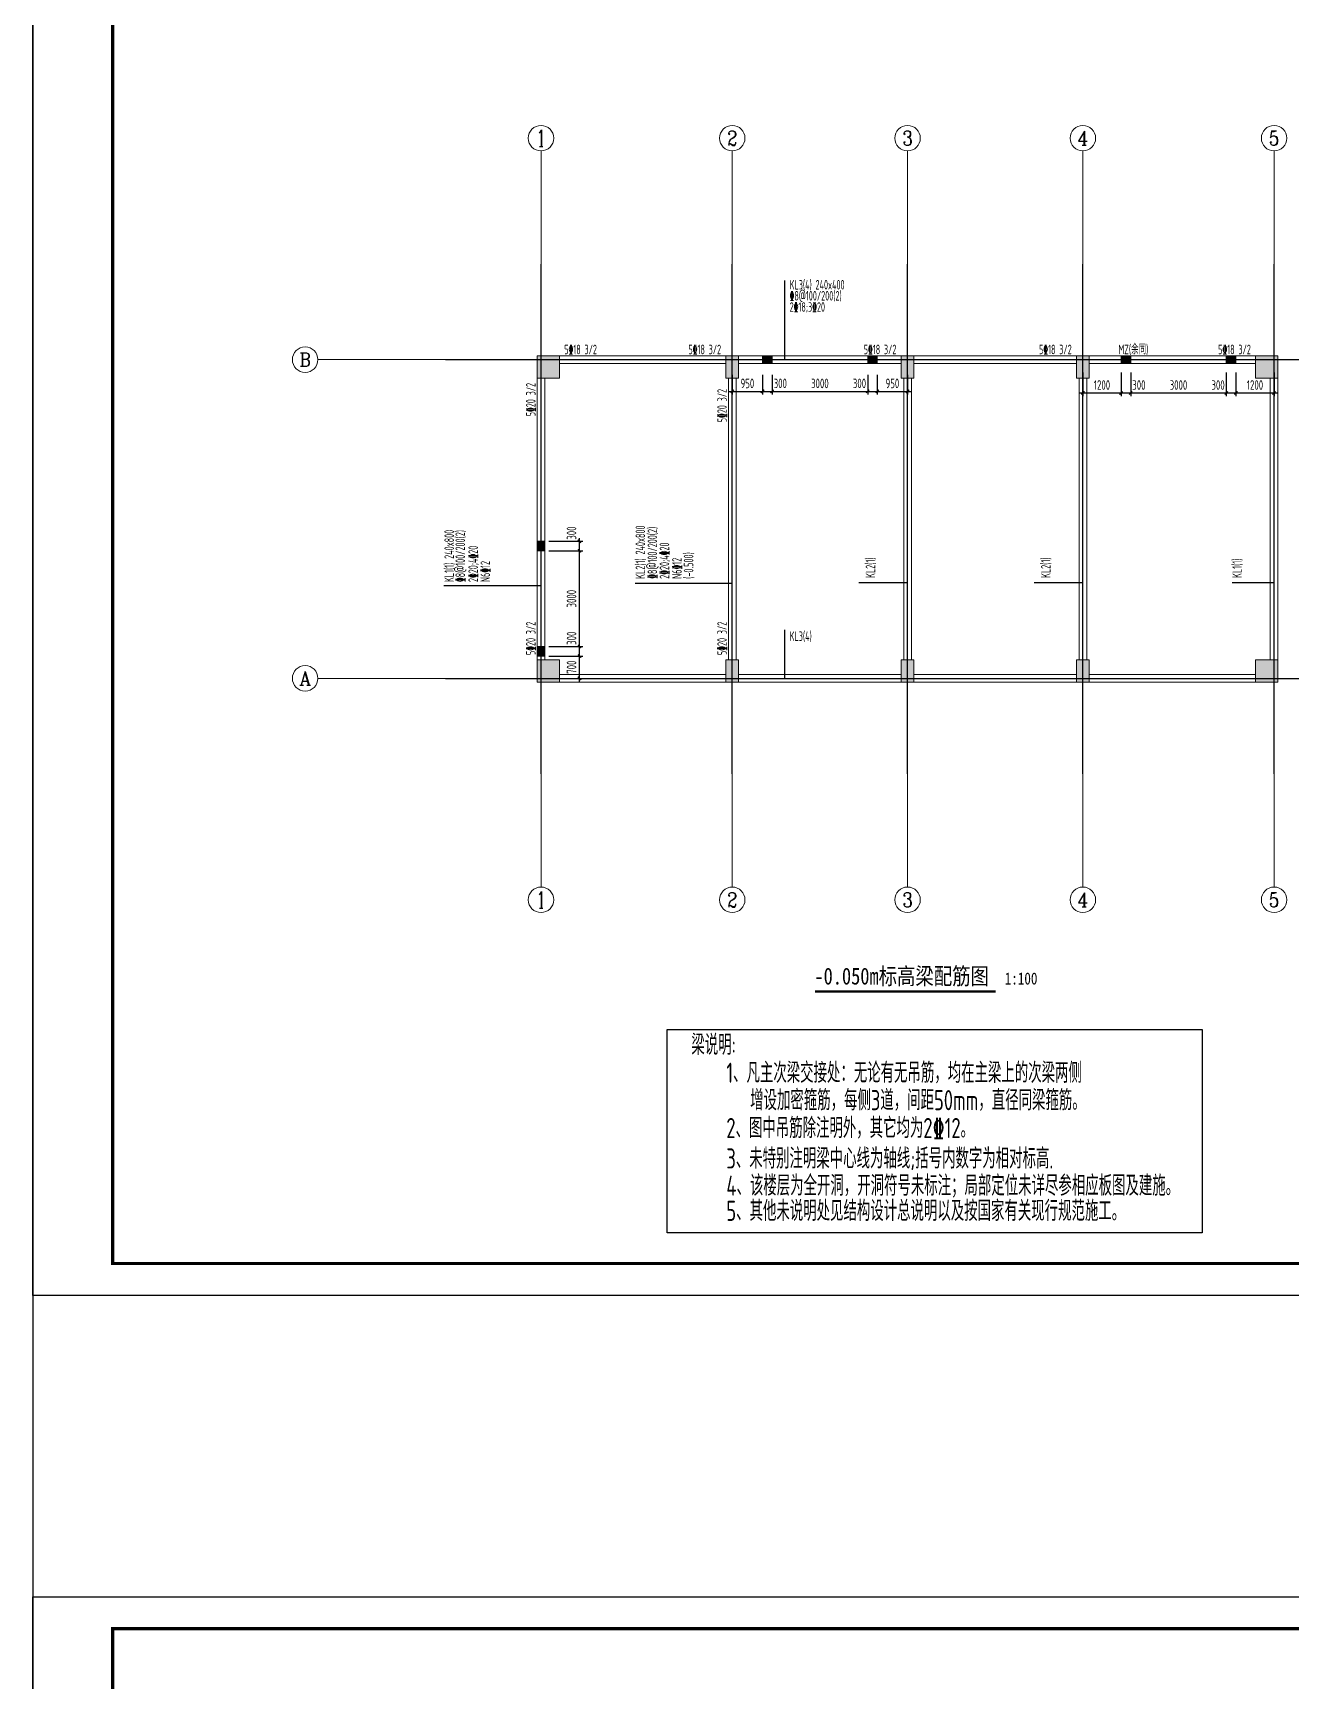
# Model space of a CAD drawing. Extents: x 1885024 to 3341100, y 16453725 to 19955423.
# Drawn here: x 3164089 to 3203558, y 18654701 to 18706416 of the extents above; entities that cross this region are included whole.
import ezdxf
from ezdxf.enums import TextEntityAlignment as Align

# ---------------------------------------------------------------- set-up
doc = ezdxf.new("R2010")
doc.units = 0
doc.header["$LTSCALE"] = 1000
doc.header["$MEASUREMENT"] = 0
doc.layers.get('Defpoints').update_dxf_attribs({"color": 250})
for name, color, linetype in [('AXIS', 3, 'Continuous'), ('AXIS_TEXT', 7, 'Continuous'), ('bz', 23, 'Continuous'), ('DIM_SYMB', 165, 'Continuous'), ('L', 4, 'Continuous'), ('TK', 4, 'Continuous')]:
    doc.layers.add(name, color=color, linetype=linetype)
for name, color, linetype, lineweight in [('COLU', 7, 'Continuous', 0), ('COLU_HATCH', 251, 'Continuous', 0), ('DIM', 3, 'Continuous', 0), ('梁', 4, 'Continuous', 18), ('梁原位标注', 7, 'Continuous', 25), ('梁原位标注竖向', 7, 'Continuous', 25), ('梁集中标注', 2, 'Continuous', 25), ('梁集中标注竖向', 2, 'Continuous', 25)]:
    doc.layers.add(name, color=color, linetype=linetype, lineweight=lineweight)
doc.styles.add('_TCH_AXIS', font='COMPLEX', dxfattribs={"bigfont": 'GBCBIG'})
doc.styles.add('COMPLEX', font='COMPLEX')
doc.styles.add('FromPkpm', font='Pkpmeng', dxfattribs={"width": 0.7, "bigfont": 'hztxt'})
doc.styles.add('TSSD_Dimension', font='tssdeng.shx', dxfattribs={"width": 0.7, "bigfont": 'hztxt.shx'})
doc.styles.add('TSSD_REIN', font='tssdeng.shx', dxfattribs={"width": 0.7, "bigfont": 'tssdchn.shx'})
doc.styles.add('宋体', font='', dxfattribs={"width": 0.8})
doc.styles.get('宋体').set_extended_font_data('SimSun')
doc.dimstyles.new('TSSD_100_100', dxfattribs={"dimtxt": 300, "dimasz": 100, "dimexe": 100, "dimexo": 250, "dimgap": 100, "dimtad": 1, "dimdec": 0, "dimzin": 0, "dimdsep": 46, "dimtxsty": 'TSSD_Dimension', "dimblk": 'ARCHTICK', "dimblk1": 'ARCHTICK', "dimblk2": 'ARCHTICK', "dimcen": 0, "dimdle": 100, "dimclrt": 7, "dimadec": 0, "dimazin": 0, "dimtfac": 1, "dimtdec": 0, "dimtix": 1, "dimtmove": 2, "dimatfit": 3, "dimfxl": 0, "dimtolj": 1, "dimtzin": 0, "dimarcsym": 0})

# ---------------------------------------------------------------- blocks, each defined once
blk = doc.blocks.new('GeYuanFrame_43377245', base_point=(18.76, 4.34))
at = {"layer": 'TK'}
blk.add_lwpolyline([(18.76, 424.34), (612.76, 424.34), (612.76, 4.34), (18.76, 4.34), (18.76, 424.34)], dxfattribs=at)
at = {"layer": 'TK', "const_width": 1}
blk.add_lwpolyline([(602.76, 414.34), (43.76, 414.34), (43.76, 14.34), (602.76, 14.34)], close=True, dxfattribs=at)
blk = doc.blocks.new('_AXISO')
blk.add_circle((0, 0), 0.5)
at = {"layer": 'AXIS_TEXT', "style": 'COMPLEX', "width": 1.041667}
blk.add_attdef('A', text='', height=0.56, dxfattribs=at).set_placement((-0.25, -0.28), (0.25, -0.28), align=Align.FIT)
blk = doc.blocks.new('RYTRTD')
at = {"layer": 'COLU_HATCH'}
for points in [[(2455229, 18689001), (2455529, 18689001), (2455529, 18688761), (2455229, 18688761)], [(2458529, 18689001), (2458829, 18689001), (2458829, 18688761), (2458529, 18688761)], [(2466479, 18689001), (2466779, 18689001), (2466779, 18688761), (2466479, 18688761)], [(2469779, 18689001), (2470079, 18689001), (2470079, 18688761), (2469779, 18688761)], [(2448399, 18683181), (2448399, 18682881), (2448159, 18682881), (2448159, 18683181)], [(2448399, 18679881), (2448399, 18679581), (2448159, 18679581), (2448159, 18679881)]]:
    blk.add_hatch(color=3, dxfattribs=at).paths.add_polyline_path(points)
at = {"layer": 'COLU', "color": 3}
for points in [[(2455229, 18689001), (2455529, 18689001), (2455529, 18688761), (2455229, 18688761)], [(2458529, 18689001), (2458829, 18689001), (2458829, 18688761), (2458529, 18688761)], [(2466479, 18689001), (2466779, 18689001), (2466779, 18688761), (2466479, 18688761)], [(2469779, 18689001), (2470079, 18689001), (2470079, 18688761), (2469779, 18688761)], [(2448399, 18683181), (2448399, 18682881), (2448159, 18682881), (2448159, 18683181)], [(2448399, 18679881), (2448399, 18679581), (2448159, 18679581), (2448159, 18679881)]]:
    blk.add_lwpolyline(points, close=True, dxfattribs=at)
blk = doc.blocks.new('_ArchTick')
at = {"color": 0, "linetype": 'ByBlock', "const_width": 0.4}
blk.add_lwpolyline([(-0.5, -0.5), (0.5, 0.5)], dxfattribs=at)
blk = doc.blocks.new('*D10')
at = {"layer": 'Defpoints', "color": 0}
for p in [(3186027, 18695941), (3186977, 18695941), (3186977, 18695170)]:
    blk.add_point(p, dxfattribs=at)
at = {"layer": 'DIM', "color": 0, "lineweight": -2}
for p, q in [((3186027, 18695691), (3186027, 18695070)), ((3186977, 18695691), (3186977, 18695070)), ((3185927, 18695170), (3187077, 18695170))]:
    blk.add_line(p, q, dxfattribs=at)
at = {"layer": 'DIM', "color": 0, "lineweight": -2, "xscale": 100, "yscale": 100, "zscale": 100, "rotation": 180}
blk.add_blockref('_ArchTick', (3186027, 18695170), dxfattribs=at)
at = {"layer": 'DIM', "color": 0, "lineweight": -2, "xscale": 100, "yscale": 100, "zscale": 100}
blk.add_blockref('_ArchTick', (3186977, 18695170), dxfattribs=at)
at = {"layer": 'DIM', "color": 7, "insert": (3186502, 18695420), "char_height": 300, "attachment_point": 5, "style": 'TSSD_Dimension'}
blk.add_mtext('\\A1;950', dxfattribs=at)
blk = doc.blocks.new('*D11')
at = {"layer": 'Defpoints', "color": 0}
for p in [(3186977, 18695941), (3187277, 18695941), (3187277, 18695170)]:
    blk.add_point(p, dxfattribs=at)
at = {"layer": 'DIM', "color": 0, "lineweight": -2}
for p, q in [((3186977, 18695691), (3186977, 18695070)), ((3187277, 18695691), (3187277, 18695070)), ((3186877, 18695170), (3187377, 18695170))]:
    blk.add_line(p, q, dxfattribs=at)
at = {"layer": 'DIM', "color": 0, "lineweight": -2, "xscale": 100, "yscale": 100, "zscale": 100, "rotation": 180}
blk.add_blockref('_ArchTick', (3186977, 18695170), dxfattribs=at)
at = {"layer": 'DIM', "color": 0, "lineweight": -2, "xscale": 100, "yscale": 100, "zscale": 100}
blk.add_blockref('_ArchTick', (3187277, 18695170), dxfattribs=at)
at = {"layer": 'DIM', "color": 7, "insert": (3187535, 18695420), "char_height": 300, "attachment_point": 5, "style": 'TSSD_Dimension'}
blk.add_mtext('\\A1;300', dxfattribs=at)
blk = doc.blocks.new('*D12')
at = {"layer": 'Defpoints', "color": 0}
for p in [(3187277, 18695941), (3190277, 18695941), (3190277, 18695170)]:
    blk.add_point(p, dxfattribs=at)
at = {"layer": 'DIM', "color": 0, "lineweight": -2}
for p, q in [((3187277, 18695691), (3187277, 18695070)), ((3190277, 18695691), (3190277, 18695070)), ((3187177, 18695170), (3190377, 18695170))]:
    blk.add_line(p, q, dxfattribs=at)
at = {"layer": 'DIM', "color": 0, "lineweight": -2, "xscale": 100, "yscale": 100, "zscale": 100, "rotation": 180}
blk.add_blockref('_ArchTick', (3187277, 18695170), dxfattribs=at)
at = {"layer": 'DIM', "color": 0, "lineweight": -2, "xscale": 100, "yscale": 100, "zscale": 100}
blk.add_blockref('_ArchTick', (3190277, 18695170), dxfattribs=at)
at = {"layer": 'DIM', "color": 7, "insert": (3188777, 18695420), "char_height": 300, "attachment_point": 5, "style": 'TSSD_Dimension'}
blk.add_mtext('\\A1;3000', dxfattribs=at)
blk = doc.blocks.new('*D13')
at = {"layer": 'Defpoints', "color": 0}
for p in [(3190277, 18695941), (3190577, 18695941), (3190577, 18695170)]:
    blk.add_point(p, dxfattribs=at)
at = {"layer": 'DIM', "color": 0, "lineweight": -2}
for p, q in [((3190277, 18695691), (3190277, 18695070)), ((3190577, 18695691), (3190577, 18695070)), ((3190177, 18695170), (3190677, 18695170))]:
    blk.add_line(p, q, dxfattribs=at)
at = {"layer": 'DIM', "color": 0, "lineweight": -2, "xscale": 100, "yscale": 100, "zscale": 100, "rotation": 180}
blk.add_blockref('_ArchTick', (3190277, 18695170), dxfattribs=at)
at = {"layer": 'DIM', "color": 0, "lineweight": -2, "xscale": 100, "yscale": 100, "zscale": 100}
blk.add_blockref('_ArchTick', (3190577, 18695170), dxfattribs=at)
at = {"layer": 'DIM', "color": 7, "insert": (3190019, 18695420), "char_height": 300, "attachment_point": 5, "style": 'TSSD_Dimension'}
blk.add_mtext('\\A1;300', dxfattribs=at)
blk = doc.blocks.new('*D14')
at = {"layer": 'Defpoints', "color": 0}
for p in [(3190577, 18695941), (3191527, 18695941), (3191527, 18695170)]:
    blk.add_point(p, dxfattribs=at)
at = {"layer": 'DIM', "color": 0, "lineweight": -2}
for p, q in [((3190577, 18695691), (3190577, 18695070)), ((3191527, 18695691), (3191527, 18695070)), ((3190477, 18695170), (3191627, 18695170))]:
    blk.add_line(p, q, dxfattribs=at)
at = {"layer": 'DIM', "color": 0, "lineweight": -2, "xscale": 100, "yscale": 100, "zscale": 100, "rotation": 180}
blk.add_blockref('_ArchTick', (3190577, 18695170), dxfattribs=at)
at = {"layer": 'DIM', "color": 0, "lineweight": -2, "xscale": 100, "yscale": 100, "zscale": 100}
blk.add_blockref('_ArchTick', (3191527, 18695170), dxfattribs=at)
at = {"layer": 'DIM', "color": 7, "insert": (3191052, 18695420), "char_height": 300, "attachment_point": 5, "style": 'TSSD_Dimension'}
blk.add_mtext('\\A1;950', dxfattribs=at)
blk = doc.blocks.new('*D15')
at = {"layer": 'Defpoints', "color": 0}
for p in [(3197027, 18696015), (3198227, 18696015), (3198227, 18695119)]:
    blk.add_point(p, dxfattribs=at)
at = {"layer": 'DIM', "color": 0, "lineweight": -2}
for p, q in [((3197027, 18695765), (3197027, 18695019)), ((3198227, 18695765), (3198227, 18695019)), ((3196927, 18695119), (3198327, 18695119))]:
    blk.add_line(p, q, dxfattribs=at)
at = {"layer": 'DIM', "color": 0, "lineweight": -2, "xscale": 100, "yscale": 100, "zscale": 100, "rotation": 180}
blk.add_blockref('_ArchTick', (3197027, 18695119), dxfattribs=at)
at = {"layer": 'DIM', "color": 0, "lineweight": -2, "xscale": 100, "yscale": 100, "zscale": 100}
blk.add_blockref('_ArchTick', (3198227, 18695119), dxfattribs=at)
at = {"layer": 'DIM', "color": 7, "insert": (3197627, 18695369), "char_height": 300, "attachment_point": 5, "style": 'TSSD_Dimension'}
blk.add_mtext('\\A1;1200', dxfattribs=at)
blk = doc.blocks.new('*D16')
at = {"layer": 'Defpoints', "color": 0}
for p in [(3198227, 18696015), (3198527, 18696015), (3198527, 18695119)]:
    blk.add_point(p, dxfattribs=at)
at = {"layer": 'DIM', "color": 0, "lineweight": -2}
for p, q in [((3198227, 18695765), (3198227, 18695019)), ((3198527, 18695765), (3198527, 18695019)), ((3198127, 18695119), (3198627, 18695119))]:
    blk.add_line(p, q, dxfattribs=at)
at = {"layer": 'DIM', "color": 0, "lineweight": -2, "xscale": 100, "yscale": 100, "zscale": 100, "rotation": 180}
blk.add_blockref('_ArchTick', (3198227, 18695119), dxfattribs=at)
at = {"layer": 'DIM', "color": 0, "lineweight": -2, "xscale": 100, "yscale": 100, "zscale": 100}
blk.add_blockref('_ArchTick', (3198527, 18695119), dxfattribs=at)
at = {"layer": 'DIM', "color": 7, "insert": (3198785, 18695369), "char_height": 300, "attachment_point": 5, "style": 'TSSD_Dimension'}
blk.add_mtext('\\A1;300', dxfattribs=at)
blk = doc.blocks.new('*D17')
at = {"layer": 'Defpoints', "color": 0}
for p in [(3198527, 18696015), (3201527, 18696015), (3201527, 18695119)]:
    blk.add_point(p, dxfattribs=at)
at = {"layer": 'DIM', "color": 0, "lineweight": -2}
for p, q in [((3198527, 18695765), (3198527, 18695019)), ((3201527, 18695765), (3201527, 18695019)), ((3198427, 18695119), (3201627, 18695119))]:
    blk.add_line(p, q, dxfattribs=at)
at = {"layer": 'DIM', "color": 0, "lineweight": -2, "xscale": 100, "yscale": 100, "zscale": 100, "rotation": 180}
blk.add_blockref('_ArchTick', (3198527, 18695119), dxfattribs=at)
at = {"layer": 'DIM', "color": 0, "lineweight": -2, "xscale": 100, "yscale": 100, "zscale": 100}
blk.add_blockref('_ArchTick', (3201527, 18695119), dxfattribs=at)
at = {"layer": 'DIM', "color": 7, "insert": (3200027, 18695369), "char_height": 300, "attachment_point": 5, "style": 'TSSD_Dimension'}
blk.add_mtext('\\A1;3000', dxfattribs=at)
blk = doc.blocks.new('*D18')
at = {"layer": 'Defpoints', "color": 0}
for p in [(3201527, 18696015), (3201827, 18696015), (3201827, 18695119)]:
    blk.add_point(p, dxfattribs=at)
at = {"layer": 'DIM', "color": 0, "lineweight": -2}
for p, q in [((3201527, 18695765), (3201527, 18695019)), ((3201827, 18695765), (3201827, 18695019)), ((3201427, 18695119), (3201927, 18695119))]:
    blk.add_line(p, q, dxfattribs=at)
at = {"layer": 'DIM', "color": 0, "lineweight": -2, "xscale": 100, "yscale": 100, "zscale": 100, "rotation": 180}
blk.add_blockref('_ArchTick', (3201527, 18695119), dxfattribs=at)
at = {"layer": 'DIM', "color": 0, "lineweight": -2, "xscale": 100, "yscale": 100, "zscale": 100}
blk.add_blockref('_ArchTick', (3201827, 18695119), dxfattribs=at)
at = {"layer": 'DIM', "color": 7, "insert": (3201269, 18695369), "char_height": 300, "attachment_point": 5, "style": 'TSSD_Dimension'}
blk.add_mtext('\\A1;300', dxfattribs=at)
blk = doc.blocks.new('*D19')
at = {"layer": 'Defpoints', "color": 0}
for p in [(3201827, 18696015), (3203027, 18696015), (3203027, 18695119)]:
    blk.add_point(p, dxfattribs=at)
at = {"layer": 'DIM', "color": 0, "lineweight": -2}
for p, q in [((3201827, 18695765), (3201827, 18695019)), ((3203027, 18695765), (3203027, 18695019)), ((3201727, 18695119), (3203127, 18695119))]:
    blk.add_line(p, q, dxfattribs=at)
at = {"layer": 'DIM', "color": 0, "lineweight": -2, "xscale": 100, "yscale": 100, "zscale": 100, "rotation": 180}
blk.add_blockref('_ArchTick', (3201827, 18695119), dxfattribs=at)
at = {"layer": 'DIM', "color": 0, "lineweight": -2, "xscale": 100, "yscale": 100, "zscale": 100}
blk.add_blockref('_ArchTick', (3203027, 18695119), dxfattribs=at)
at = {"layer": 'DIM', "color": 7, "insert": (3202427, 18695369), "char_height": 300, "attachment_point": 5, "style": 'TSSD_Dimension'}
blk.add_mtext('\\A1;1200', dxfattribs=at)
blk = doc.blocks.new('*D20')
at = {"layer": 'Defpoints', "color": 0}
for p in [(3180027, 18686865), (3181235, 18686865), (3180027, 18686165)]:
    blk.add_point(p, dxfattribs=at)
at = {"layer": 'DIM', "color": 0, "lineweight": -2}
for p, q in [((3180277, 18686865), (3181335, 18686865)), ((3181235, 18686065), (3181235, 18686965)), ((3180277, 18686165), (3181335, 18686165))]:
    blk.add_line(p, q, dxfattribs=at)
at = {"layer": 'DIM', "color": 0, "lineweight": -2, "xscale": 100, "yscale": 100, "zscale": 100}
for p, rotation in [((3181235, 18686865), 90), ((3181235, 18686165), 270)]:
    blk.add_blockref('_ArchTick', p, dxfattribs=dict(at, rotation=rotation))
at = {"layer": 'DIM', "color": 7, "insert": (3180985, 18686515), "char_height": 300, "attachment_point": 5, "rotation": 90, "style": 'TSSD_Dimension'}
blk.add_mtext('\\A1;700', dxfattribs=at)
blk = doc.blocks.new('*D21')
at = {"layer": 'Defpoints', "color": 0}
for p in [(3180027, 18687165), (3180027, 18686865), (3181235, 18687165)]:
    blk.add_point(p, dxfattribs=at)
at = {"layer": 'DIM', "color": 0, "lineweight": -2}
for p, q in [((3180277, 18687165), (3181335, 18687165)), ((3180277, 18686865), (3181335, 18686865)), ((3181235, 18686765), (3181235, 18687265))]:
    blk.add_line(p, q, dxfattribs=at)
at = {"layer": 'DIM', "color": 0, "lineweight": -2, "xscale": 100, "yscale": 100, "zscale": 100}
for p, rotation in [((3181235, 18687165), 90), ((3181235, 18686865), 270)]:
    blk.add_blockref('_ArchTick', p, dxfattribs=dict(at, rotation=rotation))
at = {"layer": 'DIM', "color": 7, "insert": (3180985, 18687423), "char_height": 300, "attachment_point": 5, "rotation": 90, "style": 'TSSD_Dimension'}
blk.add_mtext('\\A1;300', dxfattribs=at)
blk = doc.blocks.new('*D22')
at = {"layer": 'Defpoints', "color": 0}
for p in [(3180027, 18690165), (3181235, 18690165), (3180027, 18687165)]:
    blk.add_point(p, dxfattribs=at)
at = {"layer": 'DIM', "color": 0, "lineweight": -2}
for p, q in [((3180277, 18690165), (3181335, 18690165)), ((3181235, 18687065), (3181235, 18690265)), ((3180277, 18687165), (3181335, 18687165))]:
    blk.add_line(p, q, dxfattribs=at)
at = {"layer": 'DIM', "color": 0, "lineweight": -2, "xscale": 100, "yscale": 100, "zscale": 100}
for p, rotation in [((3181235, 18690165), 90), ((3181235, 18687165), 270)]:
    blk.add_blockref('_ArchTick', p, dxfattribs=dict(at, rotation=rotation))
at = {"layer": 'DIM', "color": 7, "insert": (3180985, 18688665), "char_height": 300, "attachment_point": 5, "rotation": 90, "style": 'TSSD_Dimension'}
blk.add_mtext('\\A1;3000', dxfattribs=at)
blk = doc.blocks.new('*D23')
at = {"layer": 'Defpoints', "color": 0}
for p in [(3180027, 18690465), (3181235, 18690465), (3180027, 18690165)]:
    blk.add_point(p, dxfattribs=at)
at = {"layer": 'DIM', "color": 0, "lineweight": -2}
for p, q in [((3180277, 18690465), (3181335, 18690465)), ((3181235, 18690065), (3181235, 18690565)), ((3180277, 18690165), (3181335, 18690165))]:
    blk.add_line(p, q, dxfattribs=at)
at = {"layer": 'DIM', "color": 0, "lineweight": -2, "xscale": 100, "yscale": 100, "zscale": 100}
for p, rotation in [((3181235, 18690465), 90), ((3181235, 18690165), 270)]:
    blk.add_blockref('_ArchTick', p, dxfattribs=dict(at, rotation=rotation))
at = {"layer": 'DIM', "color": 7, "insert": (3180985, 18690723), "char_height": 300, "attachment_point": 5, "rotation": 90, "style": 'TSSD_Dimension'}
blk.add_mtext('\\A1;300', dxfattribs=at)
blk = doc.blocks.new('GeYuanFrame_24522604', base_point=(18.76, 4.34))
at = {"layer": 'TK'}
blk.add_line((43.76, 414.34), (602.76, 414.34), dxfattribs=at)
blk.add_lwpolyline([(18.76, 424.34), (612.76, 424.34), (612.76, 4.34), (18.76, 4.34), (18.76, 424.34)], dxfattribs=at)
at = {"layer": 'TK', "const_width": 1}
blk.add_lwpolyline([(602.76, 414.34), (43.76, 414.34), (43.76, 14.34), (602.76, 14.34)], close=True, dxfattribs=at)

msp = doc.modelspace()

# ---------------------------------------------------------------- hatches: boundary and pattern name
at = {"layer": 'COLU_HATCH'}
for points in [[(3180607.3, 18695585.1), (3180607.3, 18696285.1), (3179907.3, 18696285.1), (3179907.3, 18695585.1)], [(3186227.3, 18695585.1), (3186227.3, 18696285.1), (3185827.3, 18696285.1), (3185827.3, 18695585.1)], [(3191727.3, 18695585.1), (3191727.3, 18696285.1), (3191327.3, 18696285.1), (3191327.3, 18695585.1)], [(3197227.3, 18695585.1), (3197227.3, 18696285.1), (3196827.3, 18696285.1), (3196827.3, 18695585.1)], [(3203147.3, 18695585.1), (3203147.3, 18696285.1), (3202447.3, 18696285.1), (3202447.3, 18695585.1)], [(3180607.3, 18686045.1), (3180607.3, 18686745.1), (3179907.3, 18686745.1), (3179907.3, 18686045.1)], [(3186227.3, 18686045.1), (3186227.3, 18686745.1), (3185827.3, 18686745.1), (3185827.3, 18686045.1)], [(3191727.3, 18686045.1), (3191727.3, 18686745.1), (3191327.3, 18686745.1), (3191327.3, 18686045.1)], [(3197227.3, 18686045.1), (3197227.3, 18686745.1), (3196827.3, 18686745.1), (3196827.3, 18686045.1)], [(3203147.3, 18686045.1), (3203147.3, 18686745.1), (3202447.3, 18686745.1), (3202447.3, 18686045.1)]]:
    msp.add_hatch(color=256, dxfattribs=at).paths.add_polyline_path(points)

# ---------------------------------------------------------------- linework, layer by layer
msp.add_lwpolyline([(3164088.7, 19955423.3), (3164088.7, 16453724.8)])
msp.add_lwpolyline([(3183984.3, 18675147.9), (3200772, 18675147.9), (3200772, 18668769), (3183984.3, 18668769)], close=True)
at = {"layer": 'AXIS', "color": 1}
for p, q in [((3180027.3, 18683165.1), (3180027.3, 18699165.1)), ((3186027.3, 18683165.1), (3186027.3, 18699165.1)), ((3191527.3, 18683165.1), (3191527.3, 18699165.1)), ((3197027.3, 18683165.1), (3197027.3, 18699165.1)), ((3203027.3, 18683165.1), (3203027.3, 18699165.1)), ((3177027.3, 18696165.1), (3206027.3, 18696165.1)), ((3177027.3, 18686165.1), (3206027.3, 18686165.1))]:
    msp.add_line(p, q, dxfattribs=at)
at = {"layer": 'COLU'}
for points in [[(3180607.3, 18695585.1), (3180607.3, 18696285.1), (3179907.3, 18696285.1), (3179907.3, 18695585.1)], [(3186227.3, 18695585.1), (3186227.3, 18696285.1), (3185827.3, 18696285.1), (3185827.3, 18695585.1)], [(3191727.3, 18695585.1), (3191727.3, 18696285.1), (3191327.3, 18696285.1), (3191327.3, 18695585.1)], [(3197227.3, 18695585.1), (3197227.3, 18696285.1), (3196827.3, 18696285.1), (3196827.3, 18695585.1)], [(3203147.3, 18695585.1), (3203147.3, 18696285.1), (3202447.3, 18696285.1), (3202447.3, 18695585.1)], [(3180607.3, 18686045.1), (3180607.3, 18686745.1), (3179907.3, 18686745.1), (3179907.3, 18686045.1)], [(3186227.3, 18686045.1), (3186227.3, 18686745.1), (3185827.3, 18686745.1), (3185827.3, 18686045.1)], [(3191727.3, 18686045.1), (3191727.3, 18686745.1), (3191327.3, 18686745.1), (3191327.3, 18686045.1)], [(3197227.3, 18686045.1), (3197227.3, 18686745.1), (3196827.3, 18686745.1), (3196827.3, 18686045.1)], [(3203147.3, 18686045.1), (3203147.3, 18686745.1), (3202447.3, 18686745.1), (3202447.3, 18686045.1)]]:
    msp.add_lwpolyline(points, close=True, dxfattribs=at)
at = {"layer": 'COLU_HATCH'}
for points in [[(3180607.3, 18695585.1), (3180607.3, 18696285.1), (3179907.3, 18696285.1), (3179907.3, 18695585.1)], [(3186227.3, 18695585.1), (3186227.3, 18696285.1), (3185827.3, 18696285.1), (3185827.3, 18695585.1)], [(3191727.3, 18695585.1), (3191727.3, 18696285.1), (3191327.3, 18696285.1), (3191327.3, 18695585.1)], [(3197227.3, 18695585.1), (3197227.3, 18696285.1), (3196827.3, 18696285.1), (3196827.3, 18695585.1)], [(3203147.3, 18695585.1), (3203147.3, 18696285.1), (3202447.3, 18696285.1), (3202447.3, 18695585.1)], [(3180607.3, 18686045.1), (3180607.3, 18686745.1), (3179907.3, 18686745.1), (3179907.3, 18686045.1)], [(3186227.3, 18686045.1), (3186227.3, 18686745.1), (3185827.3, 18686745.1), (3185827.3, 18686045.1)], [(3191727.3, 18686045.1), (3191727.3, 18686745.1), (3191327.3, 18686745.1), (3191327.3, 18686045.1)], [(3197227.3, 18686045.1), (3197227.3, 18686745.1), (3196827.3, 18686745.1), (3196827.3, 18686045.1)], [(3203147.3, 18686045.1), (3203147.3, 18686745.1), (3202447.3, 18686745.1), (3202447.3, 18686045.1)]]:
    msp.add_lwpolyline(points, close=True, dxfattribs=at)
at = {"layer": 'DIM'}
for p, q in [((3180027.3, 18698715.1), (3180027.3, 18702715.1)), ((3186027.3, 18698715.1), (3186027.3, 18702715.1)), ((3191527.3, 18698715.1), (3191527.3, 18702715.1)), ((3197027.3, 18698715.1), (3197027.3, 18702715.1)), ((3203027.3, 18698715.1), (3203027.3, 18702715.1)), ((3177027.3, 18696165.1), (3173027.3, 18696165.1)), ((3177027.3, 18686165.1), (3173027.3, 18686165.1)), ((3180027.3, 18683615.1), (3180027.3, 18679615.1)), ((3186027.3, 18683615.1), (3186027.3, 18679615.1)), ((3191527.3, 18683615.1), (3191527.3, 18679615.1)), ((3197027.3, 18683615.1), (3197027.3, 18679615.1)), ((3203027.3, 18683615.1), (3203027.3, 18679615.1))]:
    msp.add_line(p, q, dxfattribs=at)
at = {"layer": 'DIM_SYMB', "const_width": 70}
msp.add_lwpolyline([(3188625.4, 18676340.8), (3194291.3, 18676340.8)], dxfattribs=at)
at = {"layer": '梁', "lineweight": 18, "ltscale": 1}
for p, q in [((3180607.3, 18696285.1), (3185827.3, 18696285.1)), ((3186227.3, 18696285.1), (3191327.3, 18696285.1)), ((3191727.3, 18696285.1), (3196827.3, 18696285.1)), ((3197227.3, 18696285.1), (3202447.3, 18696285.1)), ((3179907.3, 18686745.1), (3179907.3, 18695585.1)), ((3180147.3, 18686745.1), (3180147.3, 18695585.1)), ((3180607.3, 18696045.1), (3185827.3, 18696045.1)), ((3185907.3, 18686745.1), (3185907.3, 18695585.1)), ((3186147.3, 18686745.1), (3186147.3, 18695585.1)), ((3186227.3, 18696045.1), (3191327.3, 18696045.1)), ((3191407.3, 18686745.1), (3191407.3, 18695585.1)), ((3191647.3, 18686745.1), (3191647.3, 18695585.1)), ((3191727.3, 18696045.1), (3196827.3, 18696045.1)), ((3196907.3, 18686745.1), (3196907.3, 18695585.1)), ((3197147.3, 18686745.1), (3197147.3, 18695585.1)), ((3197227.3, 18696045.1), (3202447.3, 18696045.1)), ((3202907.3, 18686745.1), (3202907.3, 18695585.1)), ((3203147.3, 18686745.1), (3203147.3, 18695585.1)), ((3180607.3, 18686285.1), (3185827.3, 18686285.1)), ((3186227.3, 18686285.1), (3191327.3, 18686285.1)), ((3191727.3, 18686285.1), (3196827.3, 18686285.1)), ((3197227.3, 18686285.1), (3202447.3, 18686285.1)), ((3180607.3, 18686045.1), (3185827.3, 18686045.1)), ((3186227.3, 18686045.1), (3191327.3, 18686045.1)), ((3191727.3, 18686045.1), (3196827.3, 18686045.1)), ((3197227.3, 18686045.1), (3202447.3, 18686045.1))]:
    msp.add_line(p, q, dxfattribs=at)
at = {"layer": '梁集中标注', "linetype": 'Continuous', "lineweight": 25, "ltscale": 1}
for p, q in [((3187677.3, 18696165.1), (3187677.3, 18698647.6)), ((3187677.3, 18686165.1), (3187677.3, 18687691.4))]:
    msp.add_line(p, q, dxfattribs=at)
at = {"layer": '梁集中标注竖向', "linetype": 'Continuous', "lineweight": 25, "ltscale": 1}
for p, q in [((3180027.3, 18689072.9), (3176982.3, 18689072.9)), ((3186027.3, 18689137.5), (3182982.3, 18689137.5)), ((3191527.3, 18689165.1), (3190001, 18689165.1)), ((3197027.3, 18689165.1), (3195501, 18689165.1)), ((3203027.3, 18689165.1), (3201716.1, 18689165.1))]:
    msp.add_line(p, q, dxfattribs=at)

# ---------------------------------------------------------------- block references
at = {"xscale": 100, "yscale": 100, "zscale": 100}
for name, p in [('GeYuanFrame_43377245', (3164088.7, 18666801.1)), ('GeYuanFrame_24522604', (3164088.7, 18615344.2))]:
    msp.add_blockref(name, p, dxfattribs=at)
msp.add_blockref('RYTRTD', (731748, 7284))
at = {"layer": 'DIM'}
ref = msp.add_blockref('_AXISO', (3180027.3, 18703115.1), dxfattribs=dict(at, xscale=800, yscale=800, zscale=800))
ref.add_attrib('A', '1', dxfattribs={"layer": 'AXIS_TEXT', "height": 514.7, "style": '_TCH_AXIS'}).set_placement((3179917, 18702857.8), (3180137.6, 18702857.8), align=Align.FIT)
ref = msp.add_blockref('_AXISO', (3186027.3, 18703115.1), dxfattribs=dict(at, xscale=800, yscale=800, zscale=800))
ref.add_attrib('A', '2', dxfattribs={"layer": 'AXIS_TEXT', "height": 465.9, "style": '_TCH_AXIS'}).set_placement((3185872, 18702882.2), (3186182.6, 18702882.2), align=Align.FIT)
ref = msp.add_blockref('_AXISO', (3191527.3, 18703115.1), dxfattribs=dict(at, xscale=800, yscale=800, zscale=800))
ref.add_attrib('A', '3', dxfattribs={"layer": 'AXIS_TEXT', "height": 465.9, "style": '_TCH_AXIS'}).set_placement((3191372, 18702882.2), (3191682.6, 18702882.2), align=Align.FIT)
ref = msp.add_blockref('_AXISO', (3197027.3, 18703115.1), dxfattribs=dict(at, xscale=800, yscale=800, zscale=800))
ref.add_attrib('A', '4', dxfattribs={"layer": 'AXIS_TEXT', "height": 445.4, "style": '_TCH_AXIS'}).set_placement((3196857.6, 18702892.4), (3197197, 18702892.4), align=Align.FIT)
ref = msp.add_blockref('_AXISO', (3203027.3, 18703115.1), dxfattribs=dict(at, xscale=800, yscale=800, zscale=800))
ref.add_attrib('A', '5', dxfattribs={"layer": 'AXIS_TEXT', "height": 465.9, "style": '_TCH_AXIS'}).set_placement((3202872, 18702882.2), (3203182.6, 18702882.2), align=Align.FIT)
ref = msp.add_blockref('_AXISO', (3172627.3, 18696165.1), dxfattribs=dict(at, xscale=800, yscale=800, zscale=800))
ref.add_attrib('A', 'B', dxfattribs={"layer": 'AXIS_TEXT', "height": 435.3, "style": '_TCH_AXIS'}).set_placement((3172451.1, 18695947.5), (3172803.5, 18695947.5), align=Align.FIT)
ref = msp.add_blockref('_AXISO', (3172627.3, 18686165.1), dxfattribs=dict(at, xscale=800, yscale=800, zscale=800))
ref.add_attrib('A', 'A', dxfattribs={"layer": 'AXIS_TEXT', "height": 425.2, "style": '_TCH_AXIS'}).set_placement((3172445.1, 18685952.5), (3172809.5, 18685952.5), align=Align.FIT)
ref = msp.add_blockref('_AXISO', (3180027.3, 18679215.1), dxfattribs=dict(at, xscale=800, yscale=800, zscale=800))
ref.add_attrib('A', '1', dxfattribs={"layer": 'AXIS_TEXT', "height": 514.7, "style": '_TCH_AXIS'}).set_placement((3179917, 18678957.8), (3180137.6, 18678957.8), align=Align.FIT)
ref = msp.add_blockref('_AXISO', (3186027.3, 18679215.1), dxfattribs=dict(at, xscale=800, yscale=800, zscale=800))
ref.add_attrib('A', '2', dxfattribs={"layer": 'AXIS_TEXT', "height": 465.9, "style": '_TCH_AXIS'}).set_placement((3185872, 18678982.2), (3186182.6, 18678982.2), align=Align.FIT)
ref = msp.add_blockref('_AXISO', (3191527.3, 18679215.1), dxfattribs=dict(at, xscale=800, yscale=800, zscale=800))
ref.add_attrib('A', '3', dxfattribs={"layer": 'AXIS_TEXT', "height": 465.9, "style": '_TCH_AXIS'}).set_placement((3191372, 18678982.2), (3191682.6, 18678982.2), align=Align.FIT)
ref = msp.add_blockref('_AXISO', (3197027.3, 18679215.1), dxfattribs=dict(at, xscale=800, yscale=800, zscale=800))
ref.add_attrib('A', '4', dxfattribs={"layer": 'AXIS_TEXT', "height": 445.4, "style": '_TCH_AXIS'}).set_placement((3196857.6, 18678992.4), (3197197, 18678992.4), align=Align.FIT)
ref = msp.add_blockref('_AXISO', (3203027.3, 18679215.1), dxfattribs=dict(at, xscale=800, yscale=800, zscale=800))
ref.add_attrib('A', '5', dxfattribs={"layer": 'AXIS_TEXT', "height": 465.9, "style": '_TCH_AXIS'}).set_placement((3202872, 18678982.2), (3203182.6, 18678982.2), align=Align.FIT)

# ---------------------------------------------------------------- texts
at = {"layer": 'bz', "color": 4, "style": 'TSSD_REIN', "width": 0.7}
msp.add_text('3、未特别注明梁中心线为轴线;括号内数字为相对标高.', height=632.812, dxfattribs=at).set_placement((3185842.6, 18670782.7))
at = {"layer": 'DIM_SYMB', "color": 4, "style": '宋体', "width": 0.8}
for s, height, p in [('-0.050m标高梁配筋图', 528.692, (3188606.1, 18676557.6)), ('1:100', 377.64, (3194574.9, 18676557.6))]:
    msp.add_text(s, height=height, dxfattribs=at).set_placement(p)
at = {"layer": 'L', "color": 4, "style": 'TSSD_REIN', "width": 0.7}
for s, height, p in [('梁说明:', 632.81, (3184744.4, 18674350.7)), ('1、凡主次梁交接处：无论有无吊筋，均在主梁上的次梁两侧', 632.812, (3185842.6, 18673472.2)), ('增设加密箍筋，每侧3道，间距50mm，直径同梁箍筋。', 632.812, (3186589.4, 18672611.7)), ('2、图中吊筋除注明外，其它均为2\x8412。', 632.812, (3185842.6, 18671739)), ('4、该楼层为全开洞，开洞符号未标注；局部定位未详尽参相应板图及建施。', 632.812, (3185842.6, 18669930.9)), ('5、其他未说明处见结构设计总说明以及按国家有关现行规范施工。', 632.812, (3185842.6, 18669139))]:
    msp.add_text(s, height=height, dxfattribs=at).set_placement(p)
at = {"layer": '梁原位标注', "lineweight": 25, "style": 'FromPkpm', "width": 0.58}
msp.add_text('5\x8418 3/2', height=300, dxfattribs=at).set_placement((3180757.3, 18696335.1))
for s, p in [('5\x8418 3/2', (3185677.3, 18696335.1)), ('5\x8418 3/2', (3191177.3, 18696335.1)), ('5\x8418 3/2', (3196677.3, 18696335.1)), ('MZ(余同)', (3199079.8, 18696335.1)), ('5\x8418 3/2', (3202297.3, 18696335.1))]:
    msp.add_text(s, height=300, dxfattribs=at).set_placement(p, align=Align.RIGHT)
at = {"layer": '梁原位标注竖向', "lineweight": 25, "style": 'FromPkpm', "width": 0.58}
for p in [(3179857.3, 18695434.5), (3185857.3, 18695246.7)]:
    msp.add_text('5\x8420 3/2', height=300, rotation=90, dxfattribs=at).set_placement(p, align=Align.RIGHT)
for p in [(3179857.3, 18686895.8), (3185857.3, 18686895.8)]:
    msp.add_text('5\x8420 3/2', height=300, rotation=90, dxfattribs=at).set_placement(p)
at = {"layer": '梁集中标注', "lineweight": 25, "style": 'FromPkpm', "width": 0.58}
for s, p in [('KL3(4) 240x400', (3187827.3, 18698366.1)), ('\x848@100/200(2)', (3187827.3, 18698019.1)), ('2\x8418;3\x8420', (3187827.3, 18697667.5)), ('KL3(4)', (3187827.3, 18687337.7))]:
    msp.add_text(s, height=300, dxfattribs=at).set_placement(p)
at = {"layer": '梁集中标注竖向', "lineweight": 25, "style": 'FromPkpm', "width": 0.58}
for s, p in [('KL1(1) 240x800', (3177296.7, 18689186)), ('\x848@100/200(2)', (3177643.5, 18689186)), ('KL2(1) 240x800', (3183293, 18689287.5)), ('\x848@100/200(2)', (3183671.5, 18689287.5)), ('2\x8420;4\x8420', (3178049, 18689186)), ('2\x8420;4\x8420', (3184050, 18689287.5)), ('(-0.500)', (3184806.2, 18689287.5)), ('N6\x8412', (3178428.5, 18689186)), ('N6\x8412', (3184440.4, 18689287.5)), ('KL2(1)', (3190513.5, 18689315.1)), ('KL2(1)', (3196013.5, 18689315.1)), ('KL1(1) ', (3202013.5, 18689315.1))]:
    msp.add_text(s, height=300, rotation=90, dxfattribs=at).set_placement(p)

# ---------------------------------------------------------------- dimensions: what is measured, and where the dimension line sits
at = {"layer": 'DIM'}
for p1, p2, distance, picture, middle in [((3186027.3, 18695940.6), (3186977.3, 18695940.6), -770.2, '*D10', (3186502.3, 18695420.4)), ((3197027.3, 18696015.4), (3198227.3, 18696015.4), -896.3, '*D15', (3197627.3, 18695369.1)), ((3180027.3, 18686165.1), (3180027.3, 18686865.1), -1207.7, '*D20', (3180985, 18686515.1))]:
    dim = msp.add_aligned_dim(p1=p1, p2=p2, distance=distance, dimstyle='TSSD_100_100', dxfattribs=at)
    dim.commit()
    dim.dimension.update_dxf_attribs({"geometry": picture, "text_midpoint": middle})
for base, p1, p2, angle, picture, middle in [((3187277.3, 18695170.4), (3186977.3, 18695940.6), (3187277.3, 18695940.6), 180, '*D11', (3187535.4, 18695420.4)), ((3190577.3, 18695170.4), (3190277.3, 18695940.6), (3190577.3, 18695940.6), 180, '*D13', (3190019.2, 18695420.4)), ((3198527.3, 18695119.1), (3198227.3, 18696015.4), (3198527.3, 18696015.4), 180, '*D16', (3198785.4, 18695369.1)), ((3201827.3, 18695119.1), (3201527.3, 18696015.4), (3201827.3, 18696015.4), 180, '*D18', (3201269.2, 18695369.1)), ((3181235, 18690465.1), (3180027.3, 18690165.1), (3180027.3, 18690465.1), 270, '*D23', (3180985, 18690723.2)), ((3181235, 18687165.1), (3180027.3, 18686865.1), (3180027.3, 18687165.1), 270, '*D21', (3180985, 18687423.2))]:
    dim = msp.add_linear_dim(base=base, p1=p1, p2=p2, angle=angle, dimstyle='TSSD_100_100', dxfattribs=at)
    dim.commit()
    dim.dimension.update_dxf_attribs({"geometry": picture, "text_midpoint": middle, "dimtype": 128})
for base, p1, p2, angle, picture, middle in [((3190277.3, 18695170.4), (3187277.3, 18695940.6), (3190277.3, 18695940.6), 180, '*D12', (3188777.3, 18695420.4)), ((3191527.3, 18695170.4), (3190577.3, 18695940.6), (3191527.3, 18695940.6), 180, '*D14', (3191052.3, 18695420.4)), ((3201527.3, 18695119.1), (3198527.3, 18696015.4), (3201527.3, 18696015.4), 180, '*D17', (3200027.3, 18695369.1)), ((3203027.3, 18695119.1), (3201827.3, 18696015.4), (3203027.3, 18696015.4), 180, '*D19', (3202427.3, 18695369.1)), ((3181235, 18690165.1), (3180027.3, 18687165.1), (3180027.3, 18690165.1), 270, '*D22', (3180985, 18688665.1))]:
    dim = msp.add_linear_dim(base=base, p1=p1, p2=p2, angle=angle, dimstyle='TSSD_100_100', dxfattribs=at)
    dim.commit()
    dim.dimension.update_dxf_attribs({"geometry": picture, "text_midpoint": middle})

doc.saveas('drawing.dxf')
